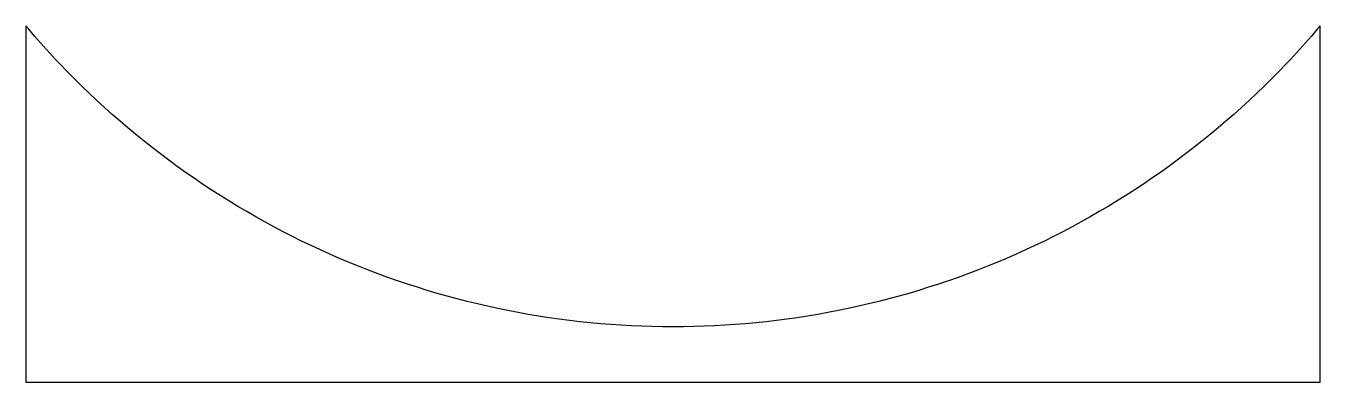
# Model space of a CAD drawing. Header units: inches. Extents: x -6 to 8.4, y 8.4 to 12.3.
import ezdxf

# ---------------------------------------------------------------- set-up
doc = ezdxf.new("R2010")
doc.units = ezdxf.units.IN
doc.layers.get('0').update_dxf_attribs({"linetype": 'CONTINUOUS'})

msp = doc.modelspace()

# ---------------------------------------------------------------- linework, layer by layer
for p, q in [((-5.962, 12.328), (-5.962, 8.382)), ((8.385, 8.382), (8.385, 12.328)), ((-5.962, 8.382), (8.385, 8.382))]:
    msp.add_line(p, q)
msp.add_open_spline([(8.385, 12.328), (8.215, 12.125), (8.035, 11.93), (7.848, 11.742), (7.413, 11.308), (6.936, 10.916), (6.426, 10.575), (5.915, 10.234), (5.371, 9.943), (4.803, 9.708), (4.235, 9.473), (3.645, 9.294), (3.042, 9.174), (2.44, 9.054), (1.826, 8.994), (1.211, 8.994), (0.597, 8.994), (-0.017, 9.054), (-0.619, 9.174), (-1.222, 9.294), (-1.812, 9.473), (-2.38, 9.708), (-2.948, 9.943), (-3.492, 10.234), (-4.003, 10.575), (-4.513, 10.916), (-4.99, 11.308), (-5.425, 11.742), (-5.612, 11.93), (-5.792, 12.125), (-5.962, 12.328)], degree=3, knots=[-20.023325, -20.023325, -20.023325, -20.023325, -19.250272, -19.250272, -19.250272, -17.458583, -17.458583, -17.458583, -15.666894, -15.666894, -15.666894, -13.875204, -13.875204, -13.875204, -12.083515, -12.083515, -12.083515, -10.291825, -10.291825, -10.291825, -8.500136, -8.500136, -8.500136, -6.708447, -6.708447, -6.708447, -4.916757, -4.916757, -4.916757, -4.143705, -4.143705, -4.143705, -4.143705])

doc.saveas('drawing.dxf')
